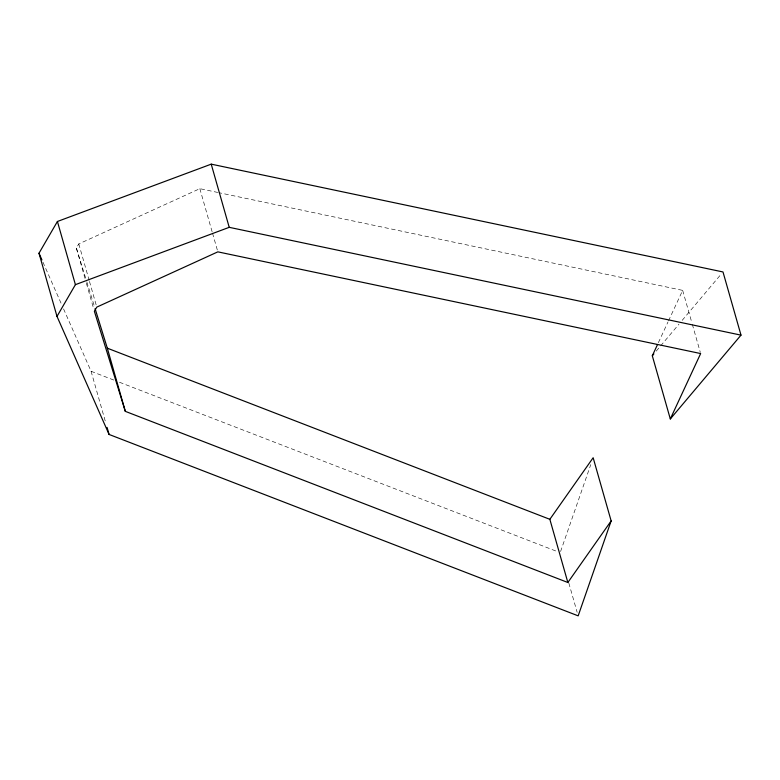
<?xml version="1.0" encoding="UTF-8"?>
<svg xmlns="http://www.w3.org/2000/svg" width="780" height="780" viewBox="0 0 780 780"><rect width="100%" height="100%" fill="white"/><g stroke="black" fill="none" stroke-linecap="round" stroke-linejoin="round"><path stroke-width="0.58" stroke-dasharray="3.9 2.92" d="M560.567 551.528L590.772 464.597M658.369 342.693L667.982 321.984M668.489 320.892L682.656 290.375L218.917 192.689M85.04 278.519L76.382 248.099L78.79 243.935L199.846 188.672L217.727 192.445M656.233 351.117L679.009 324.11M682.149 320.385L721.432 273.819M63.57 308.909L91.075 371.27L113.792 380.055M119.477 382.249L557.895 551.792M42.929 262.139L61.6 304.453M76.382 248.099L86.453 280.683M86.814 281.853L94.721 307.447M682.656 290.375L691.987 323.135M692.318 324.305L700.313 352.385M568.834 583.089L577.161 612.339M199.846 188.672L212.179 231.962M212.511 233.132L217.513 250.682M78.79 243.935L89.125 280.205M89.456 281.375L96.788 307.115M86.375 283.198L93.707 308.939M91.075 371.27L105.739 422.75"/><path stroke-width="1.17" d="M670.303 418.957L700.654 353.555L217.844 251.852L96.788 307.115L94.37 311.279L125.317 411.352L567.85 582.494L549.851 519.314L593.151 457.733L611.149 520.913L578.165 615.849L109.073 434.45L56.998 316.407L39 253.227L57.418 221.481L211.224 164.151L723.001 271.957L741 335.137L670.303 418.957L652.304 355.777L657.365 344.877M56.998 316.407L75.407 284.661L229.222 227.331L741 335.137M567.85 582.494L611.149 520.913M652.304 355.777L653.874 353.915M95.082 308.617L107.318 348.182L549.851 519.314M39 253.227L41.945 259.906M211.224 164.151L229.222 227.331M107.318 348.182L125.317 411.352M57.418 221.481L75.407 284.661M107.074 427.43L109.073 434.45"/></g></svg>
